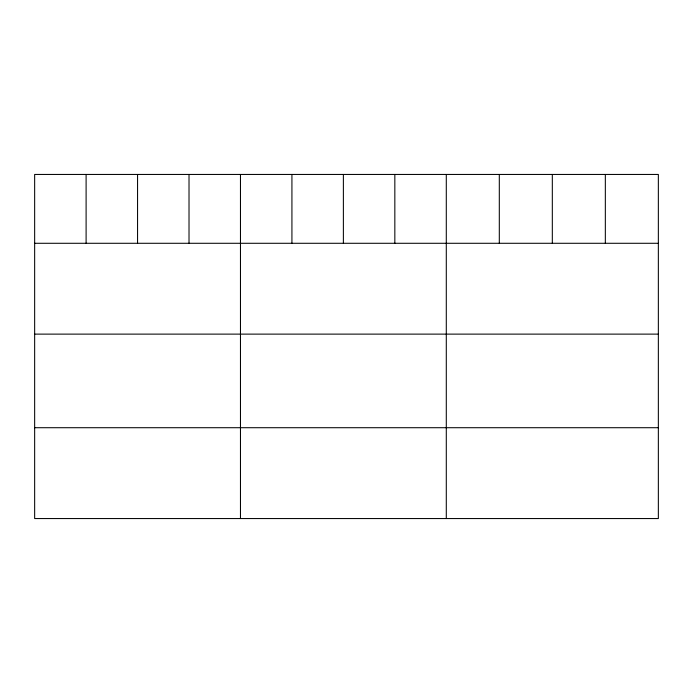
<?xml version="1.0" encoding="UTF-8"?>
<svg xmlns="http://www.w3.org/2000/svg" width="693" height="693" viewBox="0 0 693 693"><rect width="100%" height="100%" fill="white"/><g stroke="black" fill="none" stroke-linecap="round" stroke-linejoin="round"><path stroke-width="1.04" d="M658.35 243.286L658.35 518.555L34.65 518.555L34.65 174.445L658.35 174.445L658.35 243.286L34.65 243.286M34.65 334.121L658.35 334.121M34.65 427.711L658.35 427.711M605.335 174.445L605.335 243.286M552.321 174.445L552.321 243.286M499.306 174.445L499.306 243.286M446.292 174.445L446.292 518.555M394.837 174.445L394.837 243.286M343.381 174.445L343.381 243.286M291.926 174.445L291.926 243.286M240.471 174.445L240.471 518.555M189.016 174.445L189.016 243.286M137.56 174.445L137.56 243.286M86.105 174.445L86.105 243.286"/></g></svg>
